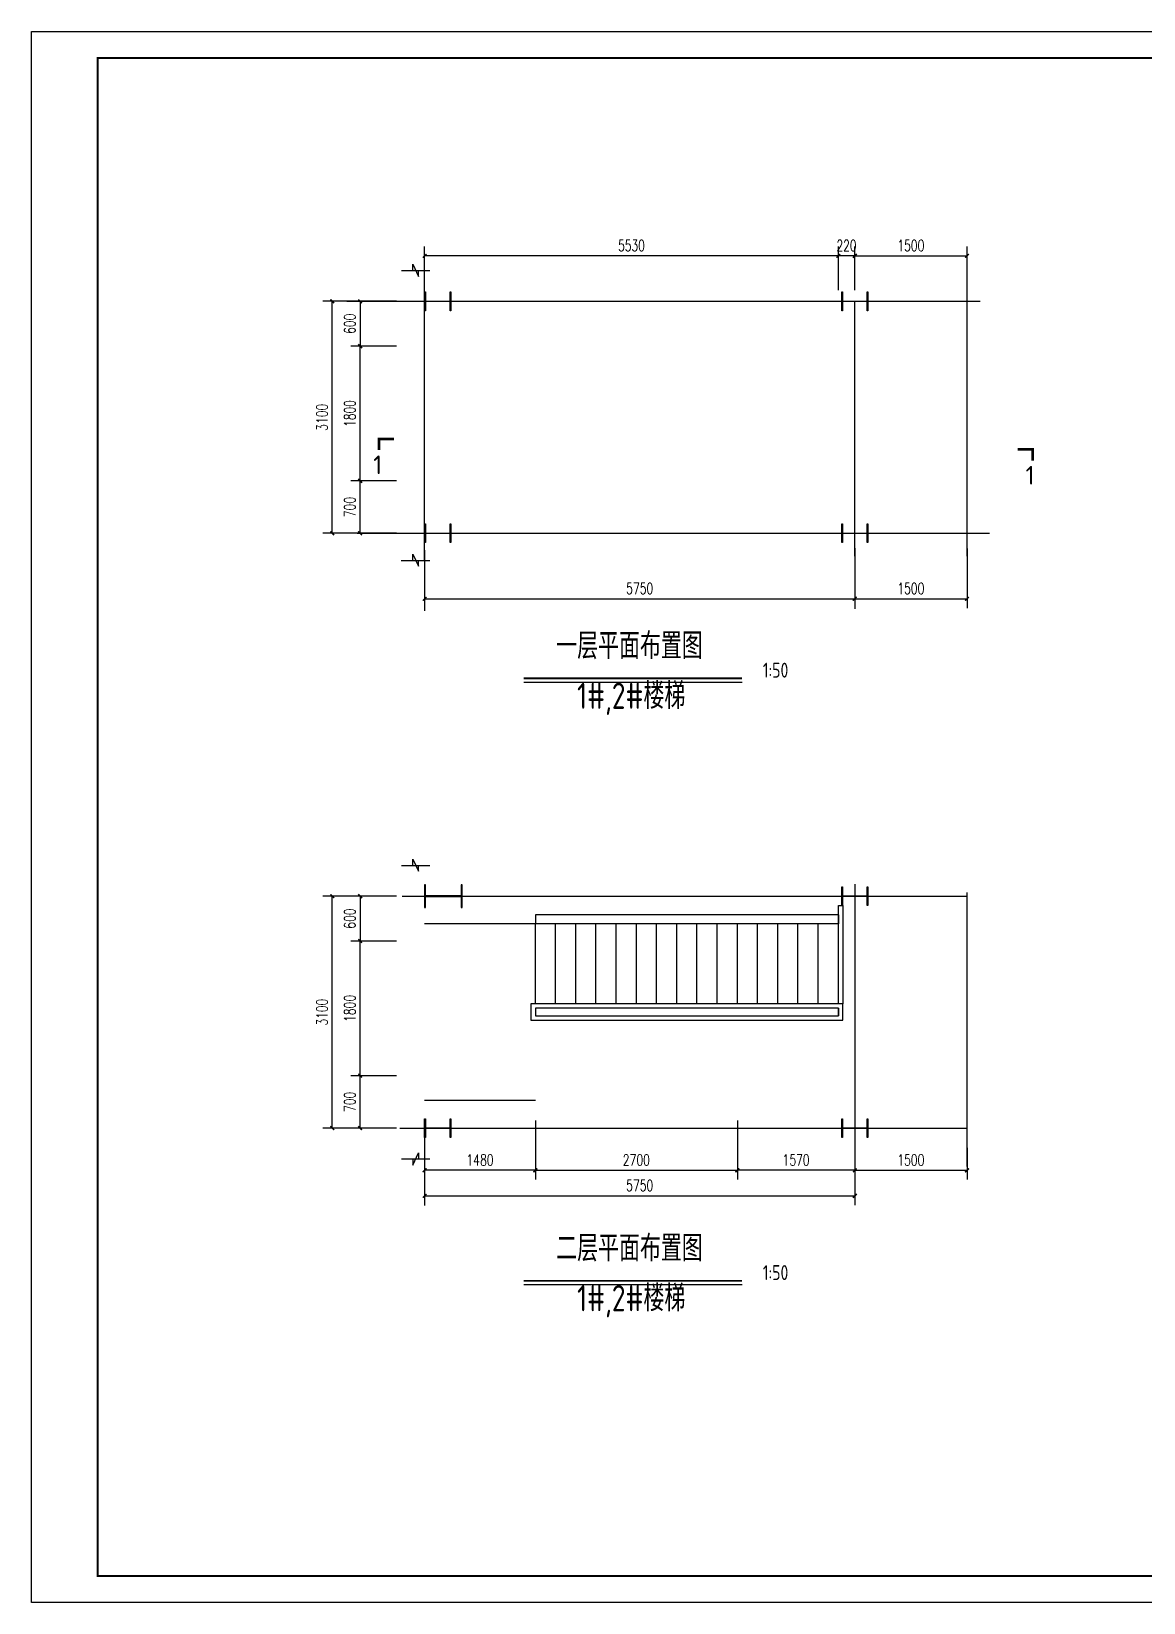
# Model space of a CAD drawing. Extents: x 180850 to 1400258, y 48356 to 327067.
# Drawn here: x 892076 to 906942, y 274984 to 295984 of the extents above; entities that cross this region are included whole.
import ezdxf
from ezdxf.enums import TextEntityAlignment as Align

# ---------------------------------------------------------------- set-up
doc = ezdxf.new("R2010")
doc.units = 0
doc.header["$LTSCALE"] = 1000
for name, color, linetype in [('AXIS', 3, 'Continuous'), ('BORDER', 7, 'Continuous'), ('DOTE', 1, 'Continuous'), ('GZ', 50, 'Continuous'), ('NUM', 7, 'Continuous'), ('PUB_DIM', 3, 'Continuous'), ('PUB_TEXT', 7, 'Continuous'), ('PUB_TITLE', 4, 'Continuous'), ('STAIR', 2, 'Continuous'), ('WALL', 9, 'Continuous')]:
    doc.layers.add(name, color=color, linetype=linetype)
doc.styles.add('_TCH_DIM_T3', font='SIMPLEX', dxfattribs={"width": 0.705882, "bigfont": 'GBCBIG'})
doc.styles.add('TSSD_Norm', font='tssdeng.shx', dxfattribs={"bigfont": 'hztxt.shx'})
doc.dimstyles.new('_TCH_ARCH&&50', dxfattribs={"dimtxt": 148.75, "dimasz": 50, "dimexe": 125, "dimexo": 150, "dimgap": 63.125, "dimtad": 1, "dimdec": 0, "dimzin": 0, "dimdsep": 46, "dimtxsty": '_TCH_DIM_T3', "dimblk": 'ARCHTICK', "dimcen": 0.09, "dimclrt": 7, "dimazin": 2, "dimtfac": 1, "dimtdec": 0, "dimtix": 1, "dimtmove": 2, "dimatfit": 3, "dimfxl": 1, "dimtolj": 1, "dimtzin": 0, "dimarcsym": 0})

# ---------------------------------------------------------------- blocks, each defined once
blk = doc.blocks.new('_ArchTick')
at = {"color": 0, "linetype": 'ByBlock', "const_width": 0.4}
blk.add_lwpolyline([(-0.5, -0.5), (0.5, 0.5)], dxfattribs=at)
blk = doc.blocks.new('*D1411')
at = {"layer": 'AXIS', "color": 0, "lineweight": -2, "transparency": 16777216}
for p, q in [((902862, 292985), (902812, 292985)), ((902862, 292527), (902862, 293110)), ((903082, 292985), (902862, 292985)), ((903082, 292527), (903082, 293110)), ((903082, 292985), (903132, 292985))]:
    blk.add_line(p, q, dxfattribs=at)
at = {"layer": 'Defpoints', "color": 0, "transparency": 16777216}
for p in [(902862, 292985), (902862, 292377), (903082, 292377)]:
    blk.add_point(p, dxfattribs=at)
at = {"layer": 'AXIS', "color": 0, "lineweight": -2, "transparency": 16777216, "xscale": 50, "yscale": 50, "zscale": 50}
blk.add_blockref('_ArchTick', (902862, 292985), dxfattribs=at)
at = {"layer": 'AXIS', "color": 0, "lineweight": -2, "transparency": 16777216, "xscale": 50, "yscale": 50, "zscale": 50, "rotation": 180}
blk.add_blockref('_ArchTick', (903082, 292985), dxfattribs=at)
at = {"layer": 'AXIS', "color": 7, "transparency": 16777216, "insert": (902972, 293122), "char_height": 148.8, "attachment_point": 5, "style": '_TCH_DIM_T3'}
blk.add_mtext('\\A1;220', dxfattribs=at)
blk = doc.blocks.new('*D1412')
at = {"layer": 'AXIS', "color": 0, "lineweight": -2, "transparency": 16777216}
for p, q in [((897332, 292571), (897332, 293110)), ((902862, 292985), (897332, 292985)), ((902862, 292527), (902862, 293110))]:
    blk.add_line(p, q, dxfattribs=at)
at = {"layer": 'Defpoints', "color": 0, "transparency": 16777216}
for p in [(897332, 292985), (897332, 292421), (902862, 292377)]:
    blk.add_point(p, dxfattribs=at)
at = {"layer": 'AXIS', "color": 0, "lineweight": -2, "transparency": 16777216, "xscale": 50, "yscale": 50, "zscale": 50, "rotation": 180}
blk.add_blockref('_ArchTick', (897332, 292985), dxfattribs=at)
at = {"layer": 'AXIS', "color": 0, "lineweight": -2, "transparency": 16777216, "xscale": 50, "yscale": 50, "zscale": 50}
blk.add_blockref('_ArchTick', (902862, 292985), dxfattribs=at)
at = {"layer": 'AXIS', "color": 7, "transparency": 16777216, "insert": (900097, 293122), "char_height": 148.8, "attachment_point": 5, "style": '_TCH_DIM_T3'}
blk.add_mtext('\\A1;5530', dxfattribs=at)
blk = doc.blocks.new('*D1415')
at = {"layer": 'AXIS', "color": 0, "linetype": 'ByBlock', "lineweight": -2, "transparency": 16777216}
for p, q in [((897332, 289002), (897332, 288276)), ((903082, 289002), (903082, 288276)), ((897332, 288401), (903082, 288401))]:
    blk.add_line(p, q, dxfattribs=at)
at = {"layer": 'Defpoints', "color": 0, "linetype": 'ByBlock', "transparency": 16777216}
for p in [(897332, 289152), (903082, 289152), (903082, 288401)]:
    blk.add_point(p, dxfattribs=at)
at = {"layer": 'AXIS', "color": 0, "linetype": 'ByBlock', "lineweight": -2, "transparency": 16777216, "xscale": 50, "yscale": 50, "zscale": 50, "rotation": 180}
blk.add_blockref('_ArchTick', (897332, 288401), dxfattribs=at)
at = {"layer": 'AXIS', "color": 0, "linetype": 'ByBlock', "lineweight": -2, "transparency": 16777216, "xscale": 50, "yscale": 50, "zscale": 50}
blk.add_blockref('_ArchTick', (903082, 288401), dxfattribs=at)
at = {"layer": 'AXIS', "color": 7, "linetype": 'ByBlock', "transparency": 16777216, "insert": (900207, 288539), "char_height": 148.8, "attachment_point": 5, "style": '_TCH_DIM_T3'}
blk.add_mtext('\\A1;5750', dxfattribs=at)
blk = doc.blocks.new('*D1416')
at = {"layer": 'AXIS', "color": 0, "linetype": 'ByBlock', "lineweight": -2, "transparency": 16777216}
for p, q in [((896932, 284426), (895972, 284426)), ((896097, 281326), (896097, 284426)), ((896932, 281326), (895972, 281326))]:
    blk.add_line(p, q, dxfattribs=at)
at = {"layer": 'Defpoints', "color": 0, "linetype": 'ByBlock', "transparency": 16777216}
for p in [(896097, 284426), (897082, 284426), (897082, 281326)]:
    blk.add_point(p, dxfattribs=at)
at = {"layer": 'AXIS', "color": 0, "linetype": 'ByBlock', "lineweight": -2, "transparency": 16777216, "xscale": 50, "yscale": 50, "zscale": 50}
for p, rotation in [((896097, 284426), 90), ((896097, 281326), 270)]:
    blk.add_blockref('_ArchTick', p, dxfattribs=dict(at, rotation=rotation))
at = {"layer": 'AXIS', "color": 7, "linetype": 'ByBlock', "transparency": 16777216, "insert": (895960, 282876), "char_height": 148.8, "attachment_point": 5, "rotation": 90, "style": '_TCH_DIM_T3'}
blk.add_mtext('\\A1;3100', dxfattribs=at)
blk = doc.blocks.new('*D1417')
at = {"layer": 'AXIS', "color": 0, "linetype": 'ByBlock', "lineweight": -2, "transparency": 16777216}
for p, q in [((897332, 281051), (897332, 280296)), ((903082, 281051), (903082, 280296)), ((897332, 280421), (903082, 280421))]:
    blk.add_line(p, q, dxfattribs=at)
at = {"layer": 'Defpoints', "color": 0, "linetype": 'ByBlock', "transparency": 16777216}
for p in [(897332, 281201), (903082, 281201), (903082, 280421)]:
    blk.add_point(p, dxfattribs=at)
at = {"layer": 'AXIS', "color": 0, "linetype": 'ByBlock', "lineweight": -2, "transparency": 16777216, "xscale": 50, "yscale": 50, "zscale": 50, "rotation": 180}
blk.add_blockref('_ArchTick', (897332, 280421), dxfattribs=at)
at = {"layer": 'AXIS', "color": 0, "linetype": 'ByBlock', "lineweight": -2, "transparency": 16777216, "xscale": 50, "yscale": 50, "zscale": 50}
blk.add_blockref('_ArchTick', (903082, 280421), dxfattribs=at)
at = {"layer": 'AXIS', "color": 7, "linetype": 'ByBlock', "transparency": 16777216, "insert": (900207, 280559), "char_height": 148.8, "attachment_point": 5, "style": '_TCH_DIM_T3'}
blk.add_mtext('\\A1;5750', dxfattribs=at)
blk = doc.blocks.new('*D1418')
at = {"layer": 'AXIS', "color": 0, "lineweight": -2, "transparency": 16777216}
for p, q in [((901512, 281427), (901512, 280637)), ((903082, 281173), (903082, 280637)), ((903082, 280762), (901512, 280762))]:
    blk.add_line(p, q, dxfattribs=at)
at = {"layer": 'Defpoints', "color": 0, "transparency": 16777216}
for p in [(901512, 281577), (903082, 281323), (901512, 280762)]:
    blk.add_point(p, dxfattribs=at)
at = {"layer": 'AXIS', "color": 0, "lineweight": -2, "transparency": 16777216, "xscale": 50, "yscale": 50, "zscale": 50, "rotation": 180}
blk.add_blockref('_ArchTick', (901512, 280762), dxfattribs=at)
at = {"layer": 'AXIS', "color": 0, "lineweight": -2, "transparency": 16777216, "xscale": 50, "yscale": 50, "zscale": 50}
blk.add_blockref('_ArchTick', (903082, 280762), dxfattribs=at)
at = {"layer": 'AXIS', "color": 7, "transparency": 16777216, "insert": (902297, 280900), "char_height": 148.8, "attachment_point": 5, "style": '_TCH_DIM_T3'}
blk.add_mtext('\\A1;1570', dxfattribs=at)
blk = doc.blocks.new('*D1419')
at = {"layer": 'AXIS', "color": 0, "lineweight": -2, "transparency": 16777216}
for p, q in [((898812, 281427), (898812, 280637)), ((901512, 281427), (901512, 280637)), ((898812, 280762), (901512, 280762))]:
    blk.add_line(p, q, dxfattribs=at)
at = {"layer": 'Defpoints', "color": 0, "transparency": 16777216}
for p in [(898812, 281577), (901512, 281577), (901512, 280762)]:
    blk.add_point(p, dxfattribs=at)
at = {"layer": 'AXIS', "color": 0, "lineweight": -2, "transparency": 16777216, "xscale": 50, "yscale": 50, "zscale": 50, "rotation": 180}
blk.add_blockref('_ArchTick', (898812, 280762), dxfattribs=at)
at = {"layer": 'AXIS', "color": 0, "lineweight": -2, "transparency": 16777216, "xscale": 50, "yscale": 50, "zscale": 50}
blk.add_blockref('_ArchTick', (901512, 280762), dxfattribs=at)
at = {"layer": 'AXIS', "color": 7, "transparency": 16777216, "insert": (900162, 280900), "char_height": 148.8, "attachment_point": 5, "style": '_TCH_DIM_T3'}
blk.add_mtext('\\A1;2700', dxfattribs=at)
blk = doc.blocks.new('*D1420')
at = {"layer": 'AXIS', "color": 0, "lineweight": -2, "transparency": 16777216}
for p, q in [((897332, 281427), (897332, 280637)), ((898812, 281427), (898812, 280637)), ((898812, 280762), (897332, 280762))]:
    blk.add_line(p, q, dxfattribs=at)
at = {"layer": 'Defpoints', "color": 0, "transparency": 16777216}
for p in [(897332, 281577), (898812, 281577), (897332, 280762)]:
    blk.add_point(p, dxfattribs=at)
at = {"layer": 'AXIS', "color": 0, "lineweight": -2, "transparency": 16777216, "xscale": 50, "yscale": 50, "zscale": 50, "rotation": 180}
blk.add_blockref('_ArchTick', (897332, 280762), dxfattribs=at)
at = {"layer": 'AXIS', "color": 0, "lineweight": -2, "transparency": 16777216, "xscale": 50, "yscale": 50, "zscale": 50}
blk.add_blockref('_ArchTick', (898812, 280762), dxfattribs=at)
at = {"layer": 'AXIS', "color": 7, "transparency": 16777216, "insert": (898072, 280900), "char_height": 148.8, "attachment_point": 5, "style": '_TCH_DIM_T3'}
blk.add_mtext('\\A1;1480', dxfattribs=at)
blk = doc.blocks.new('*D1421')
at = {"layer": 'AXIS', "color": 0, "lineweight": -2, "transparency": 16777216}
for p, q in [((896955, 289977), (896345, 289977)), ((896470, 289277), (896470, 289977)), ((896955, 289277), (896345, 289277))]:
    blk.add_line(p, q, dxfattribs=at)
at = {"layer": 'Defpoints', "color": 0, "transparency": 16777216}
for p in [(896470, 289977), (897105, 289977), (897105, 289277)]:
    blk.add_point(p, dxfattribs=at)
at = {"layer": 'AXIS', "color": 0, "lineweight": -2, "transparency": 16777216, "xscale": 50, "yscale": 50, "zscale": 50}
for p, rotation in [((896470, 289977), 90), ((896470, 289277), 270)]:
    blk.add_blockref('_ArchTick', p, dxfattribs=dict(at, rotation=rotation))
at = {"layer": 'AXIS', "color": 7, "transparency": 16777216, "insert": (896332, 289627), "char_height": 148.8, "attachment_point": 5, "rotation": 90, "style": '_TCH_DIM_T3'}
blk.add_mtext('\\A1;700', dxfattribs=at)
blk = doc.blocks.new('*D1422')
at = {"layer": 'AXIS', "color": 0, "lineweight": -2, "transparency": 16777216}
for p, q in [((896955, 291777), (896345, 291777)), ((896470, 289977), (896470, 291777)), ((896955, 289977), (896345, 289977))]:
    blk.add_line(p, q, dxfattribs=at)
at = {"layer": 'Defpoints', "color": 0, "transparency": 16777216}
for p in [(896470, 291777), (897105, 291777), (897105, 289977)]:
    blk.add_point(p, dxfattribs=at)
at = {"layer": 'AXIS', "color": 0, "lineweight": -2, "transparency": 16777216, "xscale": 50, "yscale": 50, "zscale": 50}
for p, rotation in [((896470, 291777), 90), ((896470, 289977), 270)]:
    blk.add_blockref('_ArchTick', p, dxfattribs=dict(at, rotation=rotation))
at = {"layer": 'AXIS', "color": 7, "transparency": 16777216, "insert": (896332, 290877), "char_height": 148.8, "attachment_point": 5, "rotation": 90, "style": '_TCH_DIM_T3'}
blk.add_mtext('\\A1;1800', dxfattribs=at)
blk = doc.blocks.new('*D1423')
at = {"layer": 'AXIS', "color": 0, "lineweight": -2, "transparency": 16777216}
for p, q in [((896955, 292377), (896345, 292377)), ((896470, 292377), (896470, 291777)), ((896955, 291777), (896345, 291777))]:
    blk.add_line(p, q, dxfattribs=at)
at = {"layer": 'Defpoints', "color": 0, "transparency": 16777216}
for p in [(897105, 292377), (896470, 291777), (897105, 291777)]:
    blk.add_point(p, dxfattribs=at)
at = {"layer": 'AXIS', "color": 0, "lineweight": -2, "transparency": 16777216, "xscale": 50, "yscale": 50, "zscale": 50}
for p, rotation in [((896470, 292377), 90), ((896470, 291777), 270)]:
    blk.add_blockref('_ArchTick', p, dxfattribs=dict(at, rotation=rotation))
at = {"layer": 'AXIS', "color": 7, "transparency": 16777216, "insert": (896332, 292077), "char_height": 148.8, "attachment_point": 5, "rotation": 90, "style": '_TCH_DIM_T3'}
blk.add_mtext('\\A1;600', dxfattribs=at)
blk = doc.blocks.new('*D1424')
at = {"layer": 'AXIS', "color": 0, "lineweight": -2, "transparency": 16777216}
for p, q in [((896955, 282026), (896345, 282026)), ((896470, 281326), (896470, 282026)), ((896955, 281326), (896345, 281326))]:
    blk.add_line(p, q, dxfattribs=at)
at = {"layer": 'Defpoints', "color": 0, "transparency": 16777216}
for p in [(896470, 282026), (897105, 282026), (897105, 281326)]:
    blk.add_point(p, dxfattribs=at)
at = {"layer": 'AXIS', "color": 0, "lineweight": -2, "transparency": 16777216, "xscale": 50, "yscale": 50, "zscale": 50}
for p, rotation in [((896470, 282026), 90), ((896470, 281326), 270)]:
    blk.add_blockref('_ArchTick', p, dxfattribs=dict(at, rotation=rotation))
at = {"layer": 'AXIS', "color": 7, "transparency": 16777216, "insert": (896332, 281676), "char_height": 148.8, "attachment_point": 5, "rotation": 90, "style": '_TCH_DIM_T3'}
blk.add_mtext('\\A1;700', dxfattribs=at)
blk = doc.blocks.new('*D1425')
at = {"layer": 'AXIS', "color": 0, "lineweight": -2, "transparency": 16777216}
for p, q in [((896955, 283826), (896345, 283826)), ((896470, 282026), (896470, 283826)), ((896955, 282026), (896345, 282026))]:
    blk.add_line(p, q, dxfattribs=at)
at = {"layer": 'Defpoints', "color": 0, "transparency": 16777216}
for p in [(896470, 283826), (897105, 283826), (897105, 282026)]:
    blk.add_point(p, dxfattribs=at)
at = {"layer": 'AXIS', "color": 0, "lineweight": -2, "transparency": 16777216, "xscale": 50, "yscale": 50, "zscale": 50}
for p, rotation in [((896470, 283826), 90), ((896470, 282026), 270)]:
    blk.add_blockref('_ArchTick', p, dxfattribs=dict(at, rotation=rotation))
at = {"layer": 'AXIS', "color": 7, "transparency": 16777216, "insert": (896332, 282926), "char_height": 148.8, "attachment_point": 5, "rotation": 90, "style": '_TCH_DIM_T3'}
blk.add_mtext('\\A1;1800', dxfattribs=at)
blk = doc.blocks.new('*D1426')
at = {"layer": 'AXIS', "color": 0, "lineweight": -2, "transparency": 16777216}
for p, q in [((896955, 284426), (896345, 284426)), ((896470, 284426), (896470, 283826)), ((896955, 283826), (896345, 283826))]:
    blk.add_line(p, q, dxfattribs=at)
at = {"layer": 'Defpoints', "color": 0, "transparency": 16777216}
for p in [(897105, 284426), (896470, 283826), (897105, 283826)]:
    blk.add_point(p, dxfattribs=at)
at = {"layer": 'AXIS', "color": 0, "lineweight": -2, "transparency": 16777216, "xscale": 50, "yscale": 50, "zscale": 50}
for p, rotation in [((896470, 284426), 90), ((896470, 283826), 270)]:
    blk.add_blockref('_ArchTick', p, dxfattribs=dict(at, rotation=rotation))
at = {"layer": 'AXIS', "color": 7, "transparency": 16777216, "insert": (896332, 284126), "char_height": 148.8, "attachment_point": 5, "rotation": 90, "style": '_TCH_DIM_T3'}
blk.add_mtext('\\A1;600', dxfattribs=at)
blk = doc.blocks.new('*D1427')
at = {"layer": 'AXIS', "color": 0, "linetype": 'ByBlock', "lineweight": -2, "transparency": 16777216}
for p, q in [((896932, 292377), (895972, 292377)), ((896097, 289277), (896097, 292377)), ((896932, 289277), (895972, 289277))]:
    blk.add_line(p, q, dxfattribs=at)
at = {"layer": 'Defpoints', "color": 0, "linetype": 'ByBlock', "transparency": 16777216}
for p in [(896097, 292377), (897082, 292377), (897082, 289277)]:
    blk.add_point(p, dxfattribs=at)
at = {"layer": 'AXIS', "color": 0, "linetype": 'ByBlock', "lineweight": -2, "transparency": 16777216, "xscale": 50, "yscale": 50, "zscale": 50}
for p, rotation in [((896097, 292377), 90), ((896097, 289277), 270)]:
    blk.add_blockref('_ArchTick', p, dxfattribs=dict(at, rotation=rotation))
at = {"layer": 'AXIS', "color": 7, "linetype": 'ByBlock', "transparency": 16777216, "insert": (895960, 290827), "char_height": 148.8, "attachment_point": 5, "rotation": 90, "style": '_TCH_DIM_T3'}
blk.add_mtext('\\A1;3100', dxfattribs=at)
blk = doc.blocks.new('*D1428')
at = {"layer": 'AXIS', "color": 0, "lineweight": -2, "transparency": 16777216}
for p, q in [((903082, 292527), (903082, 293110)), ((903082, 292985), (904582, 292985)), ((904582, 292531), (904582, 293110))]:
    blk.add_line(p, q, dxfattribs=at)
at = {"layer": 'Defpoints', "color": 0, "transparency": 16777216}
for p in [(904582, 292985), (903082, 292377), (904582, 292381)]:
    blk.add_point(p, dxfattribs=at)
at = {"layer": 'AXIS', "color": 0, "lineweight": -2, "transparency": 16777216, "xscale": 50, "yscale": 50, "zscale": 50, "rotation": 180}
blk.add_blockref('_ArchTick', (903082, 292985), dxfattribs=at)
at = {"layer": 'AXIS', "color": 0, "lineweight": -2, "transparency": 16777216, "xscale": 50, "yscale": 50, "zscale": 50}
blk.add_blockref('_ArchTick', (904582, 292985), dxfattribs=at)
at = {"layer": 'AXIS', "color": 7, "transparency": 16777216, "insert": (903832, 293122), "char_height": 148.8, "attachment_point": 5, "style": '_TCH_DIM_T3'}
blk.add_mtext('\\A1;1500', dxfattribs=at)
blk = doc.blocks.new('*D1429')
at = {"layer": 'AXIS', "color": 0, "lineweight": -2, "transparency": 16777216}
for p, q in [((903082, 289034), (903082, 288276)), ((904582, 289074), (904582, 288276)), ((903082, 288401), (904582, 288401))]:
    blk.add_line(p, q, dxfattribs=at)
at = {"layer": 'Defpoints', "color": 0, "transparency": 16777216}
for p in [(903082, 289184), (904582, 289224), (904582, 288401)]:
    blk.add_point(p, dxfattribs=at)
at = {"layer": 'AXIS', "color": 0, "lineweight": -2, "transparency": 16777216, "xscale": 50, "yscale": 50, "zscale": 50, "rotation": 180}
blk.add_blockref('_ArchTick', (903082, 288401), dxfattribs=at)
at = {"layer": 'AXIS', "color": 0, "lineweight": -2, "transparency": 16777216, "xscale": 50, "yscale": 50, "zscale": 50}
blk.add_blockref('_ArchTick', (904582, 288401), dxfattribs=at)
at = {"layer": 'AXIS', "color": 7, "transparency": 16777216, "insert": (903832, 288539), "char_height": 148.8, "attachment_point": 5, "style": '_TCH_DIM_T3'}
blk.add_mtext('\\A1;1500', dxfattribs=at)
blk = doc.blocks.new('*D1432')
at = {"layer": 'AXIS', "color": 0, "lineweight": -2, "transparency": 16777216}
for p, q in [((903082, 281056), (903082, 280637)), ((904582, 281061), (904582, 280637)), ((903082, 280762), (904582, 280762))]:
    blk.add_line(p, q, dxfattribs=at)
at = {"layer": 'Defpoints', "color": 0, "transparency": 16777216}
for p in [(903082, 281206), (904582, 281211), (904582, 280762)]:
    blk.add_point(p, dxfattribs=at)
at = {"layer": 'AXIS', "color": 0, "lineweight": -2, "transparency": 16777216, "xscale": 50, "yscale": 50, "zscale": 50, "rotation": 180}
blk.add_blockref('_ArchTick', (903082, 280762), dxfattribs=at)
at = {"layer": 'AXIS', "color": 0, "lineweight": -2, "transparency": 16777216, "xscale": 50, "yscale": 50, "zscale": 50}
blk.add_blockref('_ArchTick', (904582, 280762), dxfattribs=at)
at = {"layer": 'AXIS', "color": 7, "transparency": 16777216, "insert": (903832, 280900), "char_height": 148.8, "attachment_point": 5, "style": '_TCH_DIM_T3'}
blk.add_mtext('\\A1;1500', dxfattribs=at)

msp = doc.modelspace()

# ---------------------------------------------------------------- linework, layer by layer
msp.add_lwpolyline([(902862.09, 284301.18), (902922.09, 284301.18), (902922.09, 282987.04), (902862.09, 282987.04)], close=True)
at = {"layer": 'AXIS'}
for p, q in [((896882.09, 292376.72), (896431.52, 292376.72)), ((897331.58, 289050.46), (897331.58, 288240.09)), ((903082.09, 289075.46), (903082.09, 288265.09)), ((896882.09, 284426.18), (895971.72, 284426.18)), ((897331.58, 281099.92), (897331.58, 280289.55)), ((903082.09, 281124.92), (903082.09, 280314.55))]:
    msp.add_line(p, q, dxfattribs=at)
at = {"layer": 'BORDER', "const_width": 26.52}
msp.add_lwpolyline([(892959.76, 275337.71), (892959.76, 295630.62), (921454.68, 295630.62), (921454.68, 275337.71)], close=True, dxfattribs=at)
at = {"layer": 'DOTE'}
for p, q in [((904582.09, 288971.05), (904582.09, 292634.05)), ((896292.15, 292376.72), (904758.73, 292376.72)), ((903082.09, 288971.05), (903082.09, 292376.72)), ((896431.52, 289276.72), (904883.5, 289276.72)), ((903082.09, 284587.92), (903082.09, 281011.96)), ((897033.42, 284426.18), (904582.09, 284426.18)), ((904582.09, 280814.21), (904582.09, 284477.22)), ((897001.19, 281326.18), (904582.09, 281326.18))]:
    msp.add_line(p, q, dxfattribs=at)
at = {"layer": 'GZ'}
for points in [[(897332.09, 292251.72), (897332.09, 292501.72), (897342.09, 292501.72), (897342.09, 292383.57), (897347.09, 292379.72), (897667.44, 292379.72), (897672.09, 292383.57), (897672.09, 292501.72), (897682.09, 292501.72), (897682.09, 292251.72), (897672.09, 292251.72), (897672.09, 292369.72), (897667.6, 292373.72), (897347.09, 292373.72), (897342.09, 292369.72), (897342.09, 292251.72), (897332.09, 292251.72)], [(902906.84, 292251.72), (902906.84, 292501.72), (902916.84, 292501.72), (902916.84, 292383.57), (902921.84, 292379.72), (903242.19, 292379.72), (903246.84, 292383.57), (903246.84, 292501.72), (903256.84, 292501.72), (903256.84, 292251.72), (903246.84, 292251.72), (903246.84, 292369.72), (903242.35, 292373.72), (902921.84, 292373.72), (902916.84, 292369.72), (902916.84, 292251.72), (902906.84, 292251.72)], [(897332.09, 289151.72), (897332.09, 289401.72), (897342.09, 289401.72), (897342.09, 289283.57), (897347.09, 289279.72), (897667.44, 289279.72), (897672.09, 289283.57), (897672.09, 289401.72), (897682.09, 289401.72), (897682.09, 289151.72), (897672.09, 289151.72), (897672.09, 289269.72), (897667.6, 289273.72), (897347.09, 289273.72), (897342.09, 289269.72), (897342.09, 289151.72), (897332.09, 289151.72)], [(902906.84, 289151.72), (902906.84, 289401.72), (902916.84, 289401.72), (902916.84, 289283.57), (902921.84, 289279.72), (903242.19, 289279.72), (903246.84, 289283.57), (903246.84, 289401.72), (903256.84, 289401.72), (903256.84, 289151.72), (903246.84, 289151.72), (903246.84, 289269.72), (903242.35, 289273.72), (902921.84, 289273.72), (902916.84, 289269.72), (902916.84, 289151.72), (902906.84, 289151.72)], [(897332.09, 284576.18), (897332.09, 284276.18), (897342.09, 284276.18), (897342.09, 284419.33), (897347.09, 284423.18), (897817.44, 284423.18), (897822.09, 284419.33), (897822.09, 284276.18), (897832.09, 284276.18), (897832.09, 284576.18), (897822.09, 284576.18), (897822.09, 284433.18), (897817.6, 284429.18), (897347.09, 284429.18), (897342.09, 284433.18), (897342.09, 284576.18), (897332.09, 284576.18)], [(902906.84, 284301.18), (902906.84, 284551.18), (902916.84, 284551.18), (902916.84, 284433.03), (902921.84, 284429.18), (903242.19, 284429.18), (903246.84, 284433.03), (903246.84, 284551.18), (903256.84, 284551.18), (903256.84, 284301.18), (903246.84, 284301.18), (903246.84, 284419.18), (903242.35, 284423.18), (902921.84, 284423.18), (902916.84, 284419.18), (902916.84, 284301.18), (902906.84, 284301.18)], [(897332.09, 281201.18), (897332.09, 281451.18), (897342.09, 281451.18), (897342.09, 281333.03), (897347.09, 281329.18), (897667.44, 281329.18), (897672.09, 281333.03), (897672.09, 281451.18), (897682.09, 281451.18), (897682.09, 281201.18), (897672.09, 281201.18), (897672.09, 281319.18), (897667.6, 281323.18), (897347.09, 281323.18), (897342.09, 281319.18), (897342.09, 281201.18), (897332.09, 281201.18)], [(902906.84, 281201.18), (902906.84, 281451.18), (902916.84, 281451.18), (902916.84, 281333.03), (902921.84, 281329.18), (903242.19, 281329.18), (903246.84, 281333.03), (903246.84, 281451.18), (903256.84, 281451.18), (903256.84, 281201.18), (903246.84, 281201.18), (903246.84, 281319.18), (903242.35, 281323.18), (902921.84, 281323.18), (902916.84, 281319.18), (902916.84, 281201.18), (902906.84, 281201.18)]]:
    msp.add_lwpolyline(points, close=True, dxfattribs=at)
at = {"layer": 'NUM', "const_width": 25}
for points in [[(898656.51, 287336.55), (901575.18, 287336.55)], [(898656.51, 279284.72), (901575.18, 279284.72)]]:
    msp.add_lwpolyline(points, dxfattribs=at)
at = {"layer": 'NUM'}
for points in [[(898656.51, 287286.55), (901575.18, 287286.55)], [(898656.51, 279234.72), (901575.18, 279234.72)]]:
    msp.add_lwpolyline(points, dxfattribs=at)
at = {"layer": 'PUB_DIM', "const_width": 35}
for points in [[(896720.37, 290388.25), (896720.37, 290538.25), (896920.37, 290538.25)], [(905458.94, 290247.86), (905458.94, 290397.86), (905258.94, 290397.86)]]:
    msp.add_lwpolyline(points, dxfattribs=at)
at = {"layer": 'PUB_TITLE'}
msp.add_lwpolyline([(892075.92, 274984.18), (892075.92, 295984.16), (921808.22, 295984.16), (921808.22, 274984.18)], close=True, dxfattribs=at)
at = {"layer": 'STAIR'}
for p, q in [((902862.09, 284177.04), (898812.09, 284177.04)), ((898812.09, 284177.04), (898812.09, 284057.04)), ((902862.09, 284177.04), (902862.09, 284057.04)), ((902862.09, 284057.04), (897332.09, 284057.04)), ((898812.09, 282987.04), (898812.09, 284057.04)), ((899082.09, 282987.04), (899082.09, 284057.04)), ((899352.09, 282987.04), (899352.09, 284057.04)), ((899622.09, 282987.04), (899622.09, 284057.04)), ((899892.09, 282987.04), (899892.09, 284057.04)), ((900162.09, 282987.04), (900162.09, 284057.04)), ((900432.09, 282987.04), (900432.09, 284057.04)), ((900702.09, 282987.04), (900702.09, 284057.04)), ((900972.09, 282987.04), (900972.09, 284057.04)), ((901242.09, 282987.04), (901242.09, 284057.04)), ((901512.09, 282987.04), (901512.09, 284057.04)), ((901782.09, 282987.04), (901782.09, 284057.04)), ((902052.09, 282987.04), (902052.09, 284057.04)), ((902322.09, 282987.04), (902322.09, 284057.04)), ((902592.09, 282987.04), (902592.09, 284057.04)), ((902862.09, 282987.04), (902862.09, 284057.04)), ((902862.09, 282987.04), (898752.09, 282987.04)), ((898752.09, 282987.04), (898752.09, 282767.04)), ((900847.9, 282927.04), (898812.09, 282927.04)), ((902862.09, 282927.04), (898812.09, 282927.04)), ((898812.09, 282927.04), (898812.09, 282827.04)), ((902862.09, 282927.04), (900956.07, 282927.04)), ((902862.09, 282827.04), (902862.09, 282927.04)), ((902862.09, 282927.04), (902862.09, 282827.04)), ((902922.09, 282767.04), (902922.09, 282987.04)), ((898752.09, 282767.04), (902922.09, 282767.04)), ((898812.09, 282827.04), (902862.09, 282827.04)), ((898812.09, 281697.04), (897332.09, 281697.04))]:
    msp.add_line(p, q, dxfattribs=at)
at = {"layer": 'WALL'}
for p, q in [((897021.25, 292788.14), (897402.94, 292788.14)), ((897021.25, 292788.14), (897402.94, 292788.14)), ((897176.46, 292788.14), (897176.46, 292872.78)), ((897176.46, 292872.78), (897249.36, 292708.61)), ((897249.36, 292708.61), (897249.36, 292788.14)), ((897332.09, 288915.76), (897332.09, 292781.9)), ((897175.65, 288914.58), (897175.65, 288999.22)), ((897175.65, 288999.22), (897248.54, 288835.05)), ((897020.43, 288914.58), (897402.12, 288914.58)), ((897248.54, 288835.05), (897248.54, 288914.58)), ((897021.25, 284837.6), (897402.94, 284837.6)), ((897021.25, 284837.6), (897402.94, 284837.6)), ((897176.46, 284837.6), (897176.46, 284922.24)), ((897176.46, 284922.24), (897249.36, 284758.07)), ((897249.36, 284758.07), (897249.36, 284837.6)), ((897176.46, 280830.12), (897249.36, 280994.29)), ((897249.36, 280994.29), (897249.36, 280914.76)), ((897021.25, 280914.76), (897402.94, 280914.76)), ((897021.25, 280914.76), (897402.94, 280914.76)), ((897176.46, 280914.76), (897176.46, 280830.12))]:
    msp.add_line(p, q, dxfattribs=at)

# ---------------------------------------------------------------- texts
at = {"layer": 'NUM', "style": 'TSSD_Norm', "width": 0.8}
for s, height, p in [(' 一层平面布置图', 350, (898920.31, 287491.41)), ('1:50', 200, (901851.71, 287286.55)), ('1#,2#楼梯', 350, (899369.61, 286824.4)), (' 二层平面布置图', 350, (898920.31, 279439.58)), ('1:50', 200, (901851.71, 279234.72)), ('1#,2#楼梯', 350, (899369.61, 278772.57))]:
    msp.add_text(s, height=height, dxfattribs=at).set_placement(p, align=Align.BOTTOM_LEFT)
at = {"layer": 'PUB_TEXT', "style": 'TSSD_Norm'}
for p in [(896704.02, 290191.89), (905424.77, 290051.5)]:
    msp.add_text('1', height=250, dxfattribs=at).set_placement(p, align=Align.MIDDLE_CENTER)

# ---------------------------------------------------------------- dimensions: what is measured, and where the dimension line sits
at = {"layer": 'AXIS'}
for base, p1, p2, picture, middle in [((897332.09, 292984.69), (902862.09, 292376.72), (897332.09, 292420.94), '*D1412', (900097.09, 293122.19)), ((902862.09, 292984.69), (903082.09, 292376.72), (902862.09, 292376.72), '*D1411', (902972.09, 293122.19)), ((897332.09, 280762.43), (898812.09, 281577.04), (897332.09, 281577.04), '*D1420', (898072.09, 280899.93)), ((901512.09, 280762.43), (903082.09, 281323.18), (901512.09, 281577.04), '*D1418', (902297.09, 280899.93))]:
    dim = msp.add_linear_dim(base=base, p1=p1, p2=p2, dimstyle='_TCH_ARCH&&50', dxfattribs=at)
    dim.commit()
    dim.dimension.update_dxf_attribs({"geometry": picture, "text_midpoint": middle})
for base, p1, p2, angle, picture, middle in [((904582.09, 292984.69), (903082.09, 292376.72), (904582.09, 292381.13), 180, '*D1428', (903832.09, 293122.19)), ((896469.75, 291776.72), (897105.33, 292376.72), (897105.4, 291776.72), 270, '*D1423', (896332.25, 292076.72)), ((896469.75, 291776.72), (897105.33, 289976.72), (897105.4, 291776.72), 90, '*D1422', (896332.25, 290876.72)), ((896469.75, 289976.72), (897105.4, 289276.72), (897105.33, 289976.72), 90, '*D1421', (896332.25, 289626.72)), ((904582.09, 288401.02), (903082.09, 289184.15), (904582.09, 289223.97), 180, '*D1429', (903832.09, 288538.52)), ((896469.75, 283826.18), (897105.33, 284426.18), (897105.4, 283826.18), 270, '*D1426', (896332.25, 284126.18)), ((896469.75, 283826.18), (897105.33, 282026.18), (897105.4, 283826.18), 90, '*D1425', (896332.25, 282926.18)), ((896469.75, 282026.18), (897105.4, 281326.18), (897105.33, 282026.18), 90, '*D1424', (896332.25, 281676.18)), ((901512.09, 280762.43), (898812.09, 281577.04), (901512.09, 281577.04), 180, '*D1419', (900162.09, 280899.93)), ((904582.09, 280762.43), (903082.09, 281206.18), (904582.09, 281210.59), 180, '*D1432', (903832.09, 280899.93))]:
    dim = msp.add_linear_dim(base=base, p1=p1, p2=p2, angle=angle, dimstyle='_TCH_ARCH&&50', dxfattribs=at)
    dim.commit()
    dim.dimension.update_dxf_attribs({"geometry": picture, "text_midpoint": middle})
at = {"layer": 'AXIS', "linetype": 'ByBlock'}
for base, p1, p2, picture, middle in [((896097.42, 292376.72), (897082.09, 289276.72), (897082.09, 292376.72), '*D1427', (895959.92, 290826.72)), ((896097.42, 284426.18), (897082.09, 281326.18), (897082.09, 284426.18), '*D1416', (895959.92, 282876.18))]:
    dim = msp.add_linear_dim(base=base, p1=p1, p2=p2, angle=90, dimstyle='_TCH_ARCH&&50', dxfattribs=at)
    dim.commit()
    dim.dimension.update_dxf_attribs({"geometry": picture, "text_midpoint": middle})
for base, p1, p2, picture, middle in [((903082.09, 288401.02), (897332.09, 289151.72), (903082.09, 289151.72), '*D1415', (900207.09, 288538.52)), ((903082.09, 280421.41), (897332.09, 281201.18), (903082.09, 281201.18), '*D1417', (900207.09, 280558.91))]:
    dim = msp.add_linear_dim(base=base, p1=p1, p2=p2, dimstyle='_TCH_ARCH&&50', dxfattribs=at)
    dim.commit()
    dim.dimension.update_dxf_attribs({"geometry": picture, "text_midpoint": middle})

doc.saveas('drawing.dxf')
